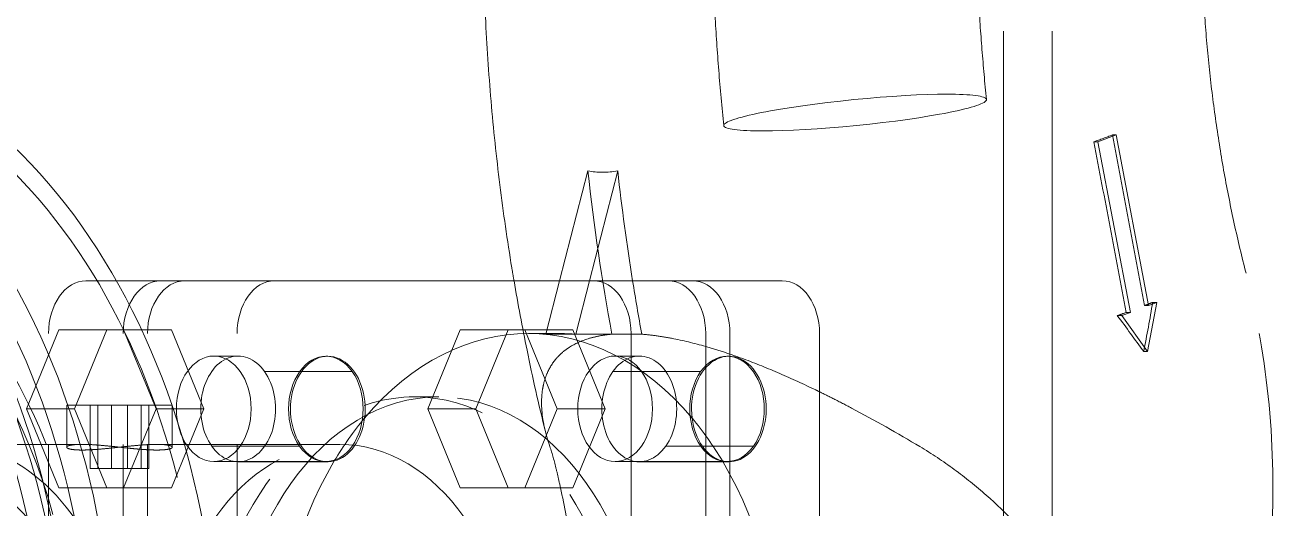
# Model space of a CAD drawing. Header units: millimetres. Extents: x -46397 to 283259, y -8690 to 23983.
# Drawn here: x 188616.7 to 188745.2, y 1109.1 to 1158.9 of the extents above; entities that cross this region are included whole.
import ezdxf

# ---------------------------------------------------------------- set-up
doc = ezdxf.new("R2010")
doc.units = ezdxf.units.MM
doc.linetypes.add('CENTER', pattern=[2, 1.25, -0.25, 0.25, -0.25])
doc.layers.add('mDƯỜNG TÂM', color=8, linetype='CENTER', lineweight=0)

# ---------------------------------------------------------------- blocks, each defined once
blk = doc.blocks.new('ggd')
at = {"layer": 'mDƯỜNG TÂM', "color": 8, "ltscale": 50, "extrusion": (6.890185696795332e-16, 1, 0)}
for p, q in [((600, 1500), (600, 0)), ((605, 1500), (605, 0))]:
    blk.add_line(p, q, dxfattribs=at)
at = {"layer": 'mDƯỜNG TÂM', "color": 8, "ltscale": 50, "extrusion": (6.890185696795331e-16, 1, 0)}
for p, q in [((609.7093702272978, 1088.611565598665), (611.5735527286888, 1089.317955547129)), ((611.5735527286888, 1089.317955547129), (611.1875295862556, 1089.317955547129)), ((611.5735527286888, 1089.317955547129), (614.9035068801604, 1071.74227437254)), ((609.7093702272978, 1088.611565598665), (609.2747011180036, 1088.611565598665)), ((613.0393243787694, 1071.035884424076), (609.7093702272978, 1088.611565598665)), ((554.2984452161472, 1074.291332852546), (557.2104935332609, 1085.605923985895)), ((557.3728225257364, 1074.291332852546), (560.2848708428792, 1085.605923985895)), ((505.5435123822535, 1074.291332852546), (508.6866271855833, 1074.291332852546)), ((508.6866271855833, 1074.291332852546), (557.8079266452987, 1074.291332852546)), ((513.2294556560519, 1074.291261732891), (565.4938699191262, 1074.291261732891)), ((515.7273872200458, 1074.291238619), (565.5050778943987, 1074.291238619)), ((524.9505191486387, 1074.291153275422), (577.2149334116839, 1074.291153275422)), ((552.8831650768407, 1068.79234575764), (554.2984452161472, 1074.291332852546)), ((555.9575423864299, 1068.79234575764), (557.3728225257364, 1074.291332852546)), ((557.8079517899023, 1074.291332852423), (565.4938950637006, 1074.291261732767)), ((565.5050778943987, 1074.291238619), (567.9918014831201, 1074.291238619)), ((567.9918266276945, 1074.291238618884), (577.2149585562875, 1074.291153275306)), ((612.1776051811466, 1070.70935535348), (613.0393243787694, 1071.035884424084)), ((613.0393243787694, 1071.035884424076), (612.6215753149299, 1071.035884424076)), ((614.9035068801604, 1071.742274372547), (614.512174893287, 1071.742274372547)), ((615.7652260777832, 1072.068803443137), (614.8039041673183, 1066.995159104663)), ((614.9035068801604, 1071.742274372547), (615.7652260777832, 1072.068803443144)), ((615.7652260777832, 1072.068803443137), (615.3379821694107, 1072.068803443137)), ((612.1776051811466, 1070.70935535348), (611.6994241749635, 1070.70935535348)), ((614.8039041673183, 1066.995159104663), (612.1776051811466, 1070.709355353487)), ((499.448303113255, 1061.106595760342), (502.7764518937911, 1069.258769673441)), ((501.7001736341626, 994.9435067650847), (501.7005156006489, 1068.856550243814)), ((502.7764518937911, 1069.258769673441), (507.6954555890406, 1069.258724156862)), ((502.7764518937911, 1069.258769673441), (509.4326740211109, 1069.258769673441)), ((504.3673068084754, 1061.10655024377), (507.6954555890406, 1069.258724156862)), ((507.6954555890406, 1069.258724156862), (514.3516777163604, 1069.258724156862)), ((509.3861169079901, 994.9434356454294), (509.3864588744764, 1068.856479124159)), ((509.4326740211109, 1069.258769673441), (511.2705969461531, 1069.258752666748)), ((509.4326740211109, 1069.258769673441), (512.7607473678654, 1061.106595760342)), ((511.2705969461531, 1069.258752666748), (514.3516777163604, 1069.258724156862)), ((511.884048471984, 994.9434125315456), (511.8843904384703, 1068.856456010275)), ((514.3516777163604, 1069.258724156862), (517.679751063115, 1061.106550243763)), ((521.1071804005769, 994.943327187968), (521.1075223670341, 1068.856370666697)), ((540.7525622676185, 1061.106595760342), (544.0807110481546, 1069.258769673441)), ((544.0807110481546, 1069.258769673441), (550.7369331754744, 1069.258769673441)), ((544.0807110481546, 1069.258769673441), (548.9997147434042, 1069.258724156862)), ((545.6715659628389, 1061.10655024377), (548.9997147434042, 1069.258724156862)), ((548.9997147434042, 1069.258724156862), (555.655936870724, 1069.258724156862)), ((550.7369331754744, 1069.258769673441), (555.655936870724, 1069.258724156862)), ((550.7369331754744, 1069.258769673441), (554.0650065222289, 1061.106595760342)), ((551.0828721188009, 1068.856370665897), (554.436994885531, 1068.856339629492)), ((552.8831650768407, 1068.792345757633), (559.6831418202491, 1068.792282836017)), ((555.655936870724, 1069.258724156862), (558.9840102174785, 1061.106550243763)), ((555.9575423864299, 1068.792345757633), (562.7575191298383, 1068.792282836017)), ((561.6508731376962, 1068.856550243814), (561.6505311712099, 994.9435067650847)), ((569.3368164115236, 1068.856479124166), (569.3364744450373, 994.9434356454367)), ((571.8347479755175, 1068.856456010275), (571.8344060090312, 994.9434125315529)), ((581.0578799040813, 1068.856370666697), (581.057537937595, 994.943327187968)), ((614.8039041673183, 1066.995159104663), (614.4138199464069, 1066.995159104663)), ((518.7095224988298, 1066.541261732724), (521.2074540627946, 1066.541238618833)), ((530.2538091955066, 1066.519415922805), (530.4459577773523, 1066.519414144816)), ((560.0137816531933, 1066.541261732724), (562.5117132171581, 1066.541238618833)), ((571.5273245767748, 1066.519415922805), (571.7194731586205, 1066.519414144816)), ((523.9324878813059, 1064.938542709955), (532.963471228024, 1064.938459144367)), ((568.8175976261264, 1064.938459144367), (559.7866142793791, 1064.938542709955)), ((539.3617482792179, 1062.334739993028), (541.8596798432118, 1062.334716879144)), ((502.7763764600095, 1052.954421847244), (499.448303113255, 1061.106595760342)), ((499.448303113255, 1061.106595760342), (504.3673068084754, 1061.10655024377)), ((503.5673449059832, 1061.465480843501), (503.5673249538522, 1057.153002929161)), ((507.695380155259, 1052.954376330672), (504.3673068084754, 1061.106550243763)), ((505.9712411682704, 1054.943734348351), (505.971271341783, 1061.465473478827)), ((508.1900120508799, 1061.465473478827), (505.9712713417539, 1061.465473478827)), ((506.7833868056769, 1061.465455698912), (505.971271341783, 1061.465473478827)), ((506.7833566321642, 1054.943716568443), (506.7833868056769, 1061.465455698919)), ((509.8142429786676, 1061.465437919003), (506.7833868056769, 1061.465455698919)), ((508.1899818773672, 1054.943734348351), (508.1900120508799, 1061.465473478827)), ((508.1900120508799, 1061.465473478827), (511.2208682238706, 1061.465455698919)), ((512.7607473678654, 1061.106595760342), (509.4325985873293, 1052.954421847251)), ((509.814212805155, 1054.943698788527), (509.8142429786676, 1061.465437919003)), ((512.0329836877645, 1061.465437919003), (509.8142429786676, 1061.465437919003)), ((511.220838050358, 1054.943716568443), (511.2208682238706, 1061.465455698919)), ((511.2208682238706, 1061.465455698912), (512.0329836877936, 1061.465437918996)), ((512.0329535142519, 1054.943698788527), (512.0329836877645, 1061.465437919003)), ((512.7607473678654, 1061.106595760342), (514.5201866785937, 1061.106579479885)), ((514.4369096017326, 1061.352644233717), (514.4368901714042, 1057.152947391631)), ((514.4369101235643, 1061.465430554315), (514.4369096017326, 1061.352644233717)), ((514.5201866785937, 1061.106579479885), (517.679751063115, 1061.10655024377)), ((517.679751063115, 1061.10655024377), (516.1843613985693, 1057.443650110108)), ((544.080635614373, 1052.954421847244), (540.7525622676185, 1061.106595760342)), ((540.7525622676185, 1061.106595760342), (545.671565962868, 1061.10655024377)), ((548.9996393096226, 1052.954376330672), (545.671565962868, 1061.106550243763)), ((554.0650065222289, 1061.106595760342), (550.7368577416928, 1052.954421847251)), ((554.0650065222289, 1061.106595760342), (558.9840102174785, 1061.10655024377)), ((558.9840102174785, 1061.10655024377), (555.6558614369424, 1052.954376330672)), ((491.5167061394313, 1057.443878365113), (505.1593007612682, 1057.443752127314)), ((512.845200255746, 1057.443681008066), (515.6611200044572, 1057.443654951763)), ((516.1843613985693, 1057.443650110108), (514.3516022825788, 1052.954376330672)), ((515.6611200044572, 1057.443654951763), (531.6757597451215, 1057.443506764932)), ((527.5286747986102, 1057.252546614465), (518.497691451892, 1057.252630180061)), ((565.2213395894505, 1057.252630180061), (574.2523229361686, 1057.252546614465)), ((518.7094219204446, 1055.671696515492), (530.2383368311566, 1055.671589836013)), ((521.2227252704033, 1055.649934271169), (530.4458571989671, 1055.649848927584)), ((560.0136810748081, 1055.671696515492), (571.5425959855202, 1055.671589836013)), ((562.4962406516715, 1055.649934271169), (571.7193725802354, 1055.649848927584)), ((506.7833566321642, 1054.943716568443), (505.9712411682704, 1054.943734348359)), ((505.9712411682704, 1054.943734348351), (508.1899818773672, 1054.943734348351)), ((509.814212805155, 1054.943698788527), (506.7833566321642, 1054.943716568443)), ((508.1899818773672, 1054.943734348351), (511.220838050358, 1054.943716568443)), ((512.0329535142519, 1054.943698788527), (509.814212805155, 1054.943698788527)), ((511.220838050358, 1054.943716568443), (512.032953514281, 1054.943698788527)), ((509.4325985873293, 1052.954421847244), (502.7763764600095, 1052.954421847244)), ((502.7763764600095, 1052.954421847244), (507.695380155259, 1052.954376330665)), ((514.3516022825788, 1052.954376330672), (507.695380155259, 1052.954376330672)), ((509.4325985873293, 1052.954421847244), (514.3516022825788, 1052.954376330665)), ((550.7368577416928, 1052.954421847244), (544.080635614373, 1052.954421847244)), ((544.080635614373, 1052.954421847244), (548.9996393096226, 1052.954376330665)), ((555.6558614369424, 1052.954376330672), (548.9996393096226, 1052.954376330672)), ((550.7368577416928, 1052.954421847244), (555.6558614369424, 1052.954376330665))]:
    blk.add_line(p, q, dxfattribs=at)
at = {"layer": 'mDƯỜNG TÂM', "color": 8, "ltscale": 50}
for centre, major_axis, ratio, start_param, end_param in [((471.1487201046257, 1031.900588571698), (-0.0006084991956002776, -65.76086956422351), 0.7071067811714111, -1.570789783786966, 4.490080882379702), ((460.4360979596095, 1031.90068769786), (-0.0006286148553484898, -67.93478260767084), 0.707106781171373, -1.570789783786884, 4.712395523392702), ((471.1487201046257, 1031.900588571712), (-0.0006286148550644843, -67.9347826076701), 0.7071067811713899, 2.597233569913262e-14, 3.141592653589819), ((459.6198051939136, 1031.900695251192), (-0.0006084991799773386, -65.76086956422536), 0.7071067811713733, -1.570789783786884, 4.712395523392702), ((458.0826165391481, 1031.900709475121), (-0.0005978171597637182, -64.60645726415213), 0.7071067811713732, -1.570789783786884, 4.712395523392702), ((458.0826165391481, 1031.900709475121), (-0.0005670194641789456, -61.27813192063342), 0.7071067811713732, -1.570789783786884, 4.712395523392702), ((459.6198051939136, 1031.900695251192), (-0.0005707182605037352, -61.67786304708815), 0.707106781171373, -1.570789783786884, 4.712395523392702), ((584.7101515243412, 1091.62653975287), (-13.520364222643, -1.34355454706576), 0.0984056618659799, -0.7902874237086843, 5.492897883470902), ((677.9009663086617, 1112.333443837837), (1.332471448834231e-13, 172.762092933991), 0.7071067811865474, 1.726127289017257, 1.825573311847291), ((680.9753436207247, 1112.333443838535), (1.403525722434758e-13, 172.7620929375493), 0.7071067811865471, 1.726127289018113, 1.79281544046712), ((468.8429371225066, 1031.900609907607), (-0.0004878051277504286, -52.71739130355257), 0.7071067811713732, -1.570789783786884, 4.712395523392702), ((468.8429371224775, 1031.900609907614), (-0.0004676894438830547, -50.54347826010788), 0.7071067811713733, -0.3621533011822278, 3.265440386558965), ((680.975343617727, 1112.333443837597), (1.367998585616767e-13, 172.7620929331974), 0.7071067811865471, 1.792815440467226, 1.825573311847029), ((544.9253073678701, 1031.89990590141), (16.48964317118618, 35.45891940119444), 0.6315235665455181, 6.509976985077053, 6.627691996971215), ((530.2537589062995, 1061.084633314196), (5.028918766722167e-05, 5.434782608613924), 0.7071067811708088, -0.7825631895042777, 2.353372602293805), ((530.4459074881743, 1061.084631536207), (5.028919412150323e-05, 5.434782608613152), 0.7071067811716998, -1.744403107262472, 3.315212520074476), ((571.7194228694425, 1061.084631536207), (-5.028919361457539e-05, -5.434782608614602), 0.7071067811711693, -0.1736067804672476, 4.8860088468697), ((571.5272742875968, 1061.084633314196), (5.028919250512953e-05, 5.43478260861392), 0.7071067811708587, -2.353359516277426, 0.7825762755206567), ((518.7094722096226, 1061.106479124115), (-5.028918842787923e-05, -5.434782608613668), 0.7071067811713732, 1.570802869802909, 7.853988176982496), ((560.0137313639862, 1061.106479124115), (-5.028918842787923e-05, -5.434782608613668), 0.7071067811713732, 1.570802869802909, 7.853988176982496), ((521.2227755595814, 1061.084716879792), (-5.028918766855394e-05, -5.434782608612643), 0.7071067811711071, -0.7882200512966966, 2.359029464085991), ((530.2383871203638, 1061.106372444636), (-5.028918766722167e-05, -5.434782608613924), 0.7071067811708088, -0.7825631895042777, 2.353372602293805), ((562.4962909408496, 1061.084716879792), (-5.028919655833174e-05, -5.434782608613484), 0.7071067811715301, -2.359016378123754, 0.7882331372584597), ((571.5426462746982, 1061.106372444636), (-5.028919250512953e-05, -5.43478260861392), 0.7071067811708587, -2.353359516277426, 0.7825762755206567), ((491.5164697802393, 1031.900400104634), (-0.0002363591805326111, -25.54347826048591), 0.7071067811714474, -0.03637033671137146, 4.712395523392632), ((530.4459074881743, 1061.0846315362), (-5.028920306579298e-05, -5.434782608608599), 0.7071067811711308, 0.1736198664853528, 1.39718954632935), ((571.7194228694425, 1061.0846315362), (-5.02891998012932e-05, -5.434782608608627), 0.707106781171992, -1.397176460309948, -0.1736067804659509), ((489.5949839618115, 1031.900417884543), (-0.0002112145936223511, -22.82608695617791), 0.7071067811713393, 0.1489508395607219, 4.712395523392773)]:
    blk.add_ellipse(centre, major_axis=major_axis, ratio=ratio, start_param=start_param, end_param=end_param, dxfattribs=at)
at = {"layer": 'mDƯỜNG TÂM', "color": 8, "ltscale": 50, "extrusion": (0, 0, -1)}
for centre, major_axis, ratio, start_param, end_param in [((505.54348723765, 1068.856550243814), (5.028919766304557e-05, 5.434782608614279), 0.7071067811704644, -1.57080286980411, -6.543009213544337e-06), ((513.2294305114483, 1068.856479124166), (5.028919766304557e-05, 5.434782608614279), 0.7071067811704644, -1.57080286980411, -6.543009213544337e-06), ((515.7273620754422, 1068.856456010275), (5.028919766304557e-05, 5.434782608614279), 0.7071067811704644, -1.57080286980411, -6.543009213544337e-06), ((524.9504940040351, 1068.85637066669), (5.028919766332545e-05, 5.434782608614279), 0.7071067811704644, -1.570802869803776, -6.543009214210471e-06), ((557.8079015006952, 1068.856550243807), (5.028920600171284e-05, 5.434782608616017), 0.7071067811725373, -6.543010298898366e-06, 1.570789783784263), ((565.4938699191262, 1068.860270927507), (5.711137373568608e-15, 5.430990805387411), 1.15745881410194e-06, 2.49525087752173e-26, 6.547575811133087e-06), ((565.4938447745226, 1068.856479124166), (5.028918027624997e-05, 5.434782608614118), 0.7071067811709507, -1.328714915871387e-12, 1.570789783785947), ((567.9917763385165, 1068.856456010275), (5.028919571178608e-05, 5.4347826086142), 0.7071067811725372, -6.543008952419882e-06, 1.570789783785944), ((577.2149334116839, 1068.860164136902), (-1.280508606533029e-12, 5.430989138520093), 1.157458932516786e-06, 2.102852975497872e-07, 6.757862448394877e-06), ((577.2149082671094, 1068.85637066669), (5.028917770381049e-05, 5.434782608615931), 0.7071067811709509, -6.705747068735946e-13, 1.57078978378694), ((551.0825301523146, 1031.899848927336), (0.0003419664916292483, 36.95652173856843), 0.7071067811714067, -0.7008437473929643, 0.7008306613765451), ((521.2074037736165, 1061.106456010224), (5.028919374280616e-05, 5.434782608613917), 0.7071067811716257, -2.359029464085901, 0.7882200512948927), ((562.5116629279801, 1061.106456010224), (5.028919857183223e-05, 5.434782608613077), 0.7071067811713778, -0.7882331372583353, 2.359016378122932), ((539.3614666597568, 1031.899957384798), (-0.000281619455193488, -30.43478260823654), 0.7071067811713732, -1.570802869802909, 4.712382437376677), ((541.8593982237508, 1031.899934270914), (0.000281619455193488, 30.43478260823654), 0.7071067811713732, -1.570802869802908, 4.712382437376678), ((509.0021275147737, 1061.465455698912), (-5.434782608792414, 2.514459426067833e-05), 4.626605343094385e-06, -0.7853981634081508, 3.022554735385153), ((509.0021275147737, 1061.465455698912), (5.434782608784816, -2.514459447994771e-05), 4.626605131377884e-06, -8.310951926659982e-11, 2.356194490104605), ((551.0825301518198, 1031.899848927264), (0.0003419672551251815, 36.95652173865835), 0.7071067811605489, -0.8699656654327956, -0.7008437474076411), ((551.0825301533332, 1031.899848927525), (-0.0003419652278241877, -36.95652173829834), 0.7071067811548082, -2.440761992189883, -2.271640074163077), ((531.6755233859294, 1031.900028504453), (-0.000236359181769064, -25.54347826048435), 0.7071067811714706, 2.83225954378315e-13, 3.141592653590076), ((531.6755233859294, 1031.900028504453), (0.0002363591843415034, 25.54347826048071), 0.7071067811711644, -4.263256414560601e-13, 1.570789783786422), ((551.0825301523146, 1031.899848927329), (0.0003419664860799094, 36.95652173856841), 0.707106781171411, -2.271640074187848, -0.8699656654182806), ((551.0825301523146, 1031.899848927329), (-0.0003419664860799094, -36.95652173856841), 0.707106781171411, -2.271640074187848, -0.8699656654182806)]:
    blk.add_ellipse(centre, major_axis=major_axis, ratio=ratio, start_param=start_param, end_param=end_param, dxfattribs=at)
at = {"layer": 'mDƯỜNG TÂM', "color": 8, "ltscale": 50, "extrusion": (0, 0, -0.9999999999999998)}
blk.add_ellipse((509.0021275152976, 1061.465455698264), major_axis=(5.434782608278331, -2.51439450947099e-05), ratio=4.626612218326503e-06, start_param=-0.1190379182774244, end_param=-6.471416458264656e-11, dxfattribs=at)
at = {"layer": 'mDƯỜNG TÂM', "color": 8, "ltscale": 50}
for points, knots in [([(571.1897873017297, 1090.282985205798), (571.0016398029984, 1092.176337966077), (570.832212493493, 1094.073144187802), (570.530902222672, 1097.872287866252), (570.3990192659548, 1099.774625291975), (570.1728787362808, 1103.583451835017), (570.0786211667873, 1105.489940920925), (569.927789379959, 1109.305688382789), (569.8712151649524, 1111.214946727043), (569.7957849014201, 1115.034848392876), (569.7769288540876, 1116.945491682585), (569.7769376938813, 1118.856134825946)], [1.431176529643346, 1.431176529643346, 1.431176529643346, 1.431176529643346, 1.459101797675257, 1.459101797675257, 1.487027065707167, 1.487027065707167, 1.514952333739078, 1.514952333739078, 1.542877601770988, 1.542877601770988, 1.570802869802899, 1.570802869802899, 1.570802869802899, 1.570802869802899]), ([(598.2305157470109, 1092.970094299926), (598.0602278783044, 1094.683723279515), (597.906834132853, 1096.400976938239), (597.6339826316107, 1099.841291313176), (597.5145248770714, 1101.564351987014), (597.3096603115846, 1105.014832959409), (597.2242535015394, 1106.742253215794), (597.0875729548861, 1110.20000214177), (597.0362992188893, 1111.930330769341), (596.9679341040901, 1115.392442710065), (596.9508427255496, 1117.124225981286), (596.9508507378341, 1118.856009102972)], [1.431176529643346, 1.431176529643346, 1.431176529643346, 1.431176529643346, 1.459101797675256, 1.459101797675256, 1.487027065707167, 1.487027065707167, 1.514952333739077, 1.514952333739077, 1.542877601770988, 1.542877601770988, 1.570802869802898, 1.570802869802898, 1.570802869802898, 1.570802869802898]), ([(549.6067561283708, 1074.291332852539), (549.5309928079078, 1074.735912796794), (549.4565702108957, 1075.180833618768), (548.9173053096456, 1078.4663225158), (548.5057071220363, 1081.319944294104), (547.7919848151796, 1087.047691675514), (547.4898609569354, 1089.921817097915), (546.9953174739203, 1095.684283773408), (546.8028980359668, 1098.572624775072), (546.6654056417465, 1101.46491971628)], [1.3343023061644, 1.3343023061644, 1.3343023061644, 1.3343023061644, 1.342713060838554, 1.342713060838554, 1.396365105618362, 1.396365105618362, 1.45001715039817, 1.45001715039817, 1.503669195177977, 1.503669195177977, 1.503669195177977, 1.503669195177977]), ([(624.9478876267967, 1075.075150567514), (624.5158940665424, 1076.753704284114), (624.1120898762019, 1078.453250620689), (623.3630516786943, 1081.888621603015), (623.0178176003392, 1083.624445282869), (622.3877676946577, 1087.126518577963), (622.1029517896823, 1088.89276730681), (621.5952453115606, 1092.449722724181), (621.3723546655383, 1094.240428588892), (620.9896670979506, 1097.840240288017), (620.8298701160529, 1099.649345345606), (620.7020358618756, 1101.464588360679)], [1.221737019404079, 1.221737019404079, 1.221737019404079, 1.221737019404079, 1.27169580895682, 1.27169580895682, 1.321654598509561, 1.321654598509561, 1.371613388062302, 1.371613388062302, 1.421572177615043, 1.421572177615043, 1.471530967167784, 1.471530967167784, 1.471530967167784, 1.471530967167784]), ([(614.512174893287, 1071.742274372547), (613.955014063773, 1074.671556289053), (613.3993272114894, 1077.60083737487), (612.2919637857121, 1083.459397286417), (611.7402810406638, 1086.388676115625), (611.1875295862556, 1089.317955547129)], [2.070551320720136e-07, 2.070551320720136e-07, 2.070551320720136e-07, 2.070551320720136e-07, 0.008370207767640806, 0.008370207767640806, 0.01674020848014954, 0.01674020848014954, 0.01674020848014954, 0.01674020848014954]), ([(609.2747011180036, 1088.611565598665), (609.8415739631746, 1085.68230168501), (610.4022639544855, 1082.753026660474), (611.5170840371866, 1076.894464822944), (612.0712182975549, 1073.965178017454), (612.6215753149299, 1071.035884424076)], [2.070565660435548e-07, 2.070565660435548e-07, 2.070565660435548e-07, 2.070565660435548e-07, 0.00837021429414093, 0.00837021429414093, 0.01674022153171581, 0.01674022153171581, 0.01674022153171581, 0.01674022153171581]), ([(615.4999186743808, 1008.70109496385), (617.9483478547772, 1012.630390418948), (619.9861533599906, 1016.722100472703), (623.3871040272061, 1025.245036231303), (624.7249747731257, 1029.684395684344), (626.6784997670911, 1038.677092760656), (627.2938806356397, 1043.231041884566), (627.8272763437126, 1052.369755516273), (627.7451883445028, 1056.954747157542), (626.8801583510067, 1066.074077750091), (626.0973777955805, 1070.608692794674), (624.9478876267967, 1075.075150567514)], [0.8484503225358123, 0.8484503225358123, 0.8484503225358123, 0.8484503225358123, 1.057024726696185, 1.057024726696185, 1.272732453568598, 1.272732453568598, 1.488440180441011, 1.488440180441011, 1.704147907313424, 1.704147907313424, 1.919855634185836, 1.919855634185836, 1.919855634185836, 1.919855634185836]), ([(552.834114234196, 1058.770147724572), (552.1503530620248, 1061.544410075854), (551.5207819182542, 1064.33827050461), (550.4606080102967, 1069.518422052977), (550.0142855943996, 1071.899945752077), (549.6067561283708, 1074.291332852539)], [1.235408971278939, 1.235408971278939, 1.235408971278939, 1.235408971278939, 1.289061016058747, 1.289061016058747, 1.3343023061644, 1.3343023061644, 1.3343023061644, 1.3343023061644]), ([(559.6831418202491, 1068.792282836024), (559.2368547342194, 1068.752022582987), (558.8051804491843, 1068.692164159911), (557.9902355869126, 1068.536417595657), (557.60586001497, 1068.440668577874), (556.5184540483751, 1068.102876162404), (555.8808961832547, 1067.810452903366), (555.0468191351974, 1067.279578739748), (554.7894512738567, 1067.087044005893), (554.321618074202, 1066.679395057734), (554.1099121347361, 1066.463563054735), (553.5363404256641, 1065.783344117677), (553.2357679686393, 1065.286372476032), (552.8933181252214, 1064.485544323652), (552.7973073988396, 1064.209334127067), (552.6398787645157, 1063.639643594666), (552.5785451926058, 1063.345910171913), (552.4452921868942, 1062.451053982688), (552.4227777311171, 1061.833039006073), (552.5259484106209, 1059.927943006827), (552.8208385753678, 1058.5904017051), (553.2981320132967, 1057.208254783131)], [0.04100053986358185, 0.04100053986358185, 0.04100053986358185, 0.04100053986358185, 0.04286927583543619, 0.04286927583543619, 0.04473801180729053, 0.04473801180729053, 0.04847548375099923, 0.04847548375099923, 0.05034421972285358, 0.05034421972285358, 0.05221295569470792, 0.05221295569470792, 0.05595042763841661, 0.05595042763841661, 0.05781916361027095, 0.05781916361027095, 0.0596878995821253, 0.0596878995821253, 0.063425371525834, 0.063425371525834, 0.0709003154132514, 0.0709003154132514, 0.0709003154132514, 0.0709003154132514]), ([(581.0578521382995, 1062.855038487709), (580.9258426162414, 1062.919616259569), (580.793825495115, 1062.983863661786), (579.4273024465074, 1063.645358029593), (578.1918830852956, 1064.213810259462), (575.7176494233718, 1065.281922103059), (574.4788427857857, 1065.78166488534), (572.6165456235758, 1066.468549060315), (571.995302922558, 1066.686818150672), (570.7699733802874, 1067.094033680347), (570.1635978592094, 1067.283850014217), (568.3639435735822, 1067.809684806693), (567.1900211845059, 1068.102326328946), (565.4720673254633, 1068.441965369479), (564.9043943758588, 1068.538749870757), (563.8064607990091, 1068.693624430183), (563.2738658953167, 1068.752301647139), (562.7575191298383, 1068.792282836024)], [0.0179192981759011, 0.0179192981759011, 0.0179192981759011, 0.0179192981759011, 0.01831908835386573, 0.01831908835386573, 0.02205950445958505, 0.02205950445958505, 0.02579992056530438, 0.02579992056530438, 0.02767012861816405, 0.02767012861816405, 0.02954033667102372, 0.02954033667102372, 0.03328075277674306, 0.03328075277674306, 0.03515096082960273, 0.03515096082960273, 0.03702116888246239, 0.03702116888246239, 0.03702116888246239, 0.03702116888246239]), ([(591.38380216324, 1057.208254783123), (589.0908872625441, 1058.577690146376), (586.7483404859086, 1059.911240784415), (583.7314460084308, 1061.505205806599), (583.1235642510583, 1061.820285459151), (582.0288045186317, 1062.375538684748), (581.5433797264704, 1062.617523122659), (581.0578521382995, 1062.855038487709)], [0.007097840036707774, 0.007097840036707774, 0.007097840036707774, 0.007097840036707774, 0.0145786722481464, 0.0145786722481464, 0.01644888030100607, 0.01644888030100607, 0.0179192981759011, 0.0179192981759011, 0.0179192981759011, 0.0179192981759011]), ([(505.1591345648631, 1056.858852444988), (505.4138020295359, 1056.858850088494), (505.6891267059837, 1056.866640155662), (506.2793067341554, 1056.896223979144), (506.5980012871732, 1056.918374743604), (507.2561346433358, 1056.973104467019), (507.594639343879, 1057.005456157807), (508.2906482758699, 1057.076323999463), (508.6493758622382, 1057.114997710843), (509.3561259515409, 1057.191046003543), (509.7079275803699, 1057.228815710645), (510.4087281258544, 1057.299571473159), (510.750183661381, 1057.331732824408), (511.2406996180653, 1057.371863518456), (511.4010614701547, 1057.38394104442), (511.7153939805576, 1057.405109320986), (511.8702217806713, 1057.41423670754), (512.3167794854089, 1057.436168732813), (512.5911937290803, 1057.443635432654), (513.0943567826471, 1057.443726168764), (513.3247043533775, 1057.436099141261), (513.7197734504589, 1057.407047778397), (513.8869176993321, 1057.385761813697), (514.0916886387276, 1057.345356632599), (514.152286015189, 1057.33041901893), (514.2553821719484, 1057.298755953358), (514.2982831035333, 1057.281967934781), (514.4015882538224, 1057.22948361859), (514.4368363122339, 1057.191444301308), (514.4369439071161, 1057.114637844461), (514.4021937205107, 1057.076719067074), (514.2649723876384, 1057.00604742513), (514.1606627291767, 1056.973001873419), (513.889152865624, 1056.918375375964), (513.7226330849517, 1056.896594133228), (513.3275557428715, 1056.866740050405), (513.0977426230093, 1056.858882116321), (512.595583066286, 1056.858822945702), (512.3211314616492, 1056.866381049338), (511.7238923303084, 1056.896258856657), (511.4091172699991, 1056.918196515944), (510.9182659230428, 1056.958961424811), (510.7512601983908, 1056.973874200514), (510.4103195783973, 1057.005954261389), (510.2357832193375, 1057.023188870582), (509.712602685031, 1057.076466221471), (509.3611683095223, 1057.114362769469), (508.6526210695447, 1057.190612752645), (508.2936052364821, 1057.229140140422), (507.599570875318, 1057.299223934111), (507.2608453451248, 1057.331209320189), (506.6001690469275, 1057.38532477674), (506.2834147369722, 1057.406923573275), (505.6933690849983, 1057.435991081664), (505.4155263729335, 1057.443701599797), (504.9078120246995, 1057.44380215514), (504.6825279645273, 1057.436299572633), (504.2874342061114, 1057.407427040365), (504.1165834172862, 1057.385694147466), (503.844771495671, 1057.332044715906), (503.7419492971676, 1057.300163719017), (503.6375233634899, 1057.247350723657), (503.6110799501184, 1057.228835426751), (503.5761511986202, 1057.19139858424), (503.5674481969618, 1057.172405238613), (503.5670823569526, 1057.115409304839), (503.6010900277179, 1057.077276765114), (503.7398210522952, 1057.005749755597), (503.8424470160098, 1056.973369644147), (504.1122353668907, 1056.918854302923), (504.2816211836471, 1056.896583720234), (504.6782715493464, 1056.866653312674), (504.9044671001611, 1056.858854801474), (505.1591345648631, 1056.858852444988)], [0, 0, 0, 0, 0.000979690561318095, 0.000979690561318095, 0.00195938112263619, 0.00195938112263619, 0.002939071683954284, 0.002939071683954284, 0.00391876224527238, 0.00391876224527238, 0.004898452806590474, 0.004898452806590474, 0.005878143367908569, 0.005878143367908569, 0.006367988648567617, 0.006367988648567617, 0.006857833929226663, 0.006857833929226663, 0.007837524490544766, 0.007837524490544766, 0.008817215051862868, 0.008817215051862868, 0.00979690561318097, 0.00979690561318097, 0.01028675089384003, 0.01028675089384003, 0.01077659617449908, 0.01077659617449908, 0.0117562867358172, 0.0117562867358172, 0.01273597729713532, 0.01273597729713532, 0.01371566785845343, 0.01371566785845343, 0.01469535841977155, 0.01469535841977155, 0.01567504898108966, 0.01567504898108966, 0.01665473954240778, 0.01665473954240778, 0.0176344301037259, 0.0176344301037259, 0.01812427538438497, 0.01812427538438497, 0.01861412066504405, 0.01861412066504405, 0.0195938112263622, 0.0195938112263622, 0.02057350178768035, 0.02057350178768035, 0.02155319234899851, 0.02155319234899851, 0.02253288291031666, 0.02253288291031666, 0.02351257347163482, 0.02351257347163482, 0.02449226403295297, 0.02449226403295297, 0.02547195459427112, 0.02547195459427112, 0.02645164515558928, 0.02645164515558928, 0.02694149043624836, 0.02694149043624836, 0.02743133571690743, 0.02743133571690743, 0.02841102627822556, 0.02841102627822556, 0.02939071683954369, 0.02939071683954369, 0.03037040740086181, 0.03037040740086181, 0.03135009796217994, 0.03135009796217994, 0.03135009796217994, 0.03135009796217994]), ([(553.2981320132967, 1057.208254783131), (553.5453516440757, 1056.492355873575), (553.7563531727355, 1055.715780762119), (554.0576596209139, 1054.470514154455), (554.1553102804755, 1054.041933248838), (554.3493941350025, 1053.158737511956), (554.4459811764245, 1052.703318633743), (554.9320283168345, 1050.375277128645), (555.3349941545166, 1048.350495752609), (556.0676618654979, 1045.097808693536), (556.3334893176216, 1043.973735589287), (556.9137365723145, 1041.67778306151), (557.2281891939056, 1040.505093437409), (557.915490828862, 1038.113285124273), (558.2891154409153, 1036.891710622942), (558.8977403388708, 1035.034904354259), (559.1084495442337, 1034.412417722189), (559.5465357796347, 1033.160675442188), (559.7744678480376, 1032.529734019809), (560.0099298937712, 1031.899524513399)], [0.01191688118130392, 0.01191688118130392, 0.01191688118130392, 0.01191688118130392, 0.01585140096528298, 0.01585140096528298, 0.01781866085727252, 0.01781866085727252, 0.01978592074926205, 0.01978592074926205, 0.02765496031722016, 0.02765496031722016, 0.0315894801011992, 0.0315894801011992, 0.03552399988517826, 0.03552399988517826, 0.03945851966915732, 0.03945851966915732, 0.04142577956114685, 0.04142577956114685, 0.04339303945313637, 0.04339303945313637, 0.04339303945313637, 0.04339303945313637]), ([(612.2743441568164, 1031.899524513399), (612.2158878493938, 1032.055981663587), (612.1551368002547, 1032.216118610151), (612.0331763472059, 1032.532368832188), (611.8476964142465, 1033.00584014722), (611.6546415935154, 1033.476594411324), (611.258528591803, 1034.414460417625), (610.9811210735934, 1035.034850006152), (610.1094589257264, 1036.881214653389), (609.4758432604722, 1038.092424566865), (608.1045278706006, 1040.473259469669), (607.366822033131, 1041.642893710377), (606.1810454704682, 1043.36350775262), (605.7725650832872, 1043.931394816085), (604.9287460962078, 1045.055264841001), (604.4929449321062, 1045.611704393603), (602.2661980284611, 1048.337924466556), (600.3187979838112, 1050.361604387093), (597.1523195845657, 1053.141004157143), (596.0557157836447, 1054.024484594578), (593.7779608003912, 1055.69603324261), (592.5932428229135, 1056.485920601161), (591.38380216324, 1057.208254783123)], [-4.057752522942348e-05, -4.057752522942348e-05, -4.057752522942348e-05, -4.057752522942348e-05, 0.0004478185926376124, 0.0004478185926376124, 0.0009362147105046483, 0.00191300694623872, 0.00191300694623872, 0.003866591417706861, 0.003866591417706861, 0.007773760360643148, 0.007773760360643148, 0.01168092930357943, 0.01168092930357943, 0.01363451377504758, 0.01363451377504758, 0.01558809824651572, 0.01558809824651572, 0.0234024361323883, 0.0234024361323883, 0.02730960507532458, 0.02730960507532458, 0.03121677401826086, 0.03121677401826086, 0.03121677401826086, 0.03121677401826086])]:
    blk.add_open_spline(points, degree=3, knots=knots, dxfattribs=at)
for points in [[(611.1875295862556, 1089.317955547129), (610.5729315197968, 1089.082274634515), (609.935326082923, 1088.84681128004), (609.2747011180036, 1088.611565598665)], [(560.2848708428792, 1085.605923985888), (559.2173422286869, 1085.439875100681), (558.1925497921475, 1085.439875100681), (557.2104935332609, 1085.605923985888)], [(612.6215753149299, 1071.035884424076), (612.3189385363657, 1070.926915465003), (612.0115549189795, 1070.818072438924), (611.6994241749635, 1070.70935535348)], [(614.4138199464069, 1066.995159104663), (614.7490485336166, 1068.686744312967), (615.0558061429474, 1070.37794141972), (615.3379821694107, 1072.068803443137)], [(614.8764946117881, 1071.884846610745), (614.7560582836741, 1071.83733676454), (614.6346183842979, 1071.789812685238), (614.512174893287, 1071.742274372547)], [(615.3379821694107, 1072.068803443137), (615.1858259943256, 1072.007508226401), (615.0319968230906, 1071.946189282477), (614.8764946117881, 1071.884846610745)], [(611.6994241749635, 1070.70935535348), (612.62322608268, 1069.471748371507), (613.5268105139257, 1068.233653664967), (614.4138199464069, 1066.995159104663)]]:
    blk.add_open_spline(points, degree=3, dxfattribs=at)

msp = doc.modelspace()

# ---------------------------------------------------------------- block references
msp.add_blockref('ggd', (188117.3949025418, 58.23005258238391, -1.499105149169903))

doc.saveas('drawing.dxf')
